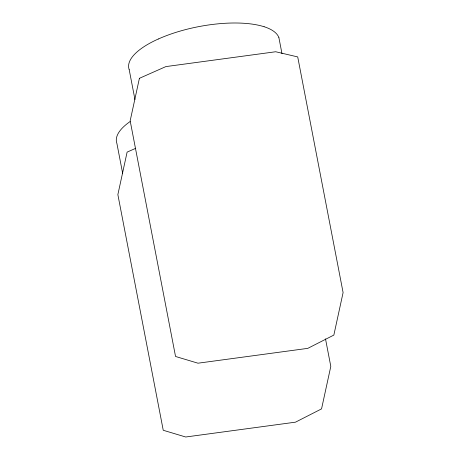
<?xml version="1.0" encoding="UTF-8"?>
<svg xmlns="http://www.w3.org/2000/svg" width="460" height="460" viewBox="0 0 460 460"><rect width="100%" height="100%" fill="white"/><g stroke="black" fill="none" stroke-linecap="round" stroke-linejoin="round"><path stroke-width="0.69" d="M135.504 148.402L127.109 152.116L117.863 194.614L163.242 430.272L185.702 437L295.498 422.165L321.551 408.882L330.803 366.384L325.502 338.865M278.904 37.68L281.98 53.659M129.197 69.667L134.952 99.538M122.653 173.345L116.903 143.468A75.957 27.468 -10.9 0 1 130.105 121.566M158.361 38.996A76.929 27.819 -10.9 0 1 264.086 26.732M129.185 69.667A75.957 27.468 -10.9 0 1 158.338 38.991M264.115 26.72A75.957 27.468 -10.9 0 1 278.915 37.68M139.409 78.315L130.163 120.813L175.542 356.471L197.995 363.199L307.797 348.358L333.851 335.075L343.097 292.583L297.718 56.925L275.678 51.75L165.876 66.591L139.409 78.315"/></g></svg>
